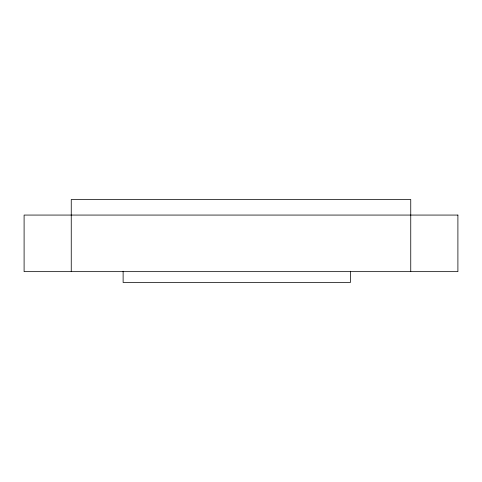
<?xml version="1.0" encoding="UTF-8"?>
<svg xmlns="http://www.w3.org/2000/svg" width="482" height="482" viewBox="0 0 482 482"><rect width="100%" height="100%" fill="white"/><g stroke="black" fill="none" stroke-linecap="round" stroke-linejoin="round"><path stroke-width="0.72" d="M410.748 271.649L410.748 199.506L71.252 199.506L71.252 271.649M350.396 271.258L350.396 282.494L123.121 282.494L123.121 271.258M457.9 215.068L24.1 215.068L24.1 271.649L457.9 271.649L457.9 215.068"/></g></svg>
